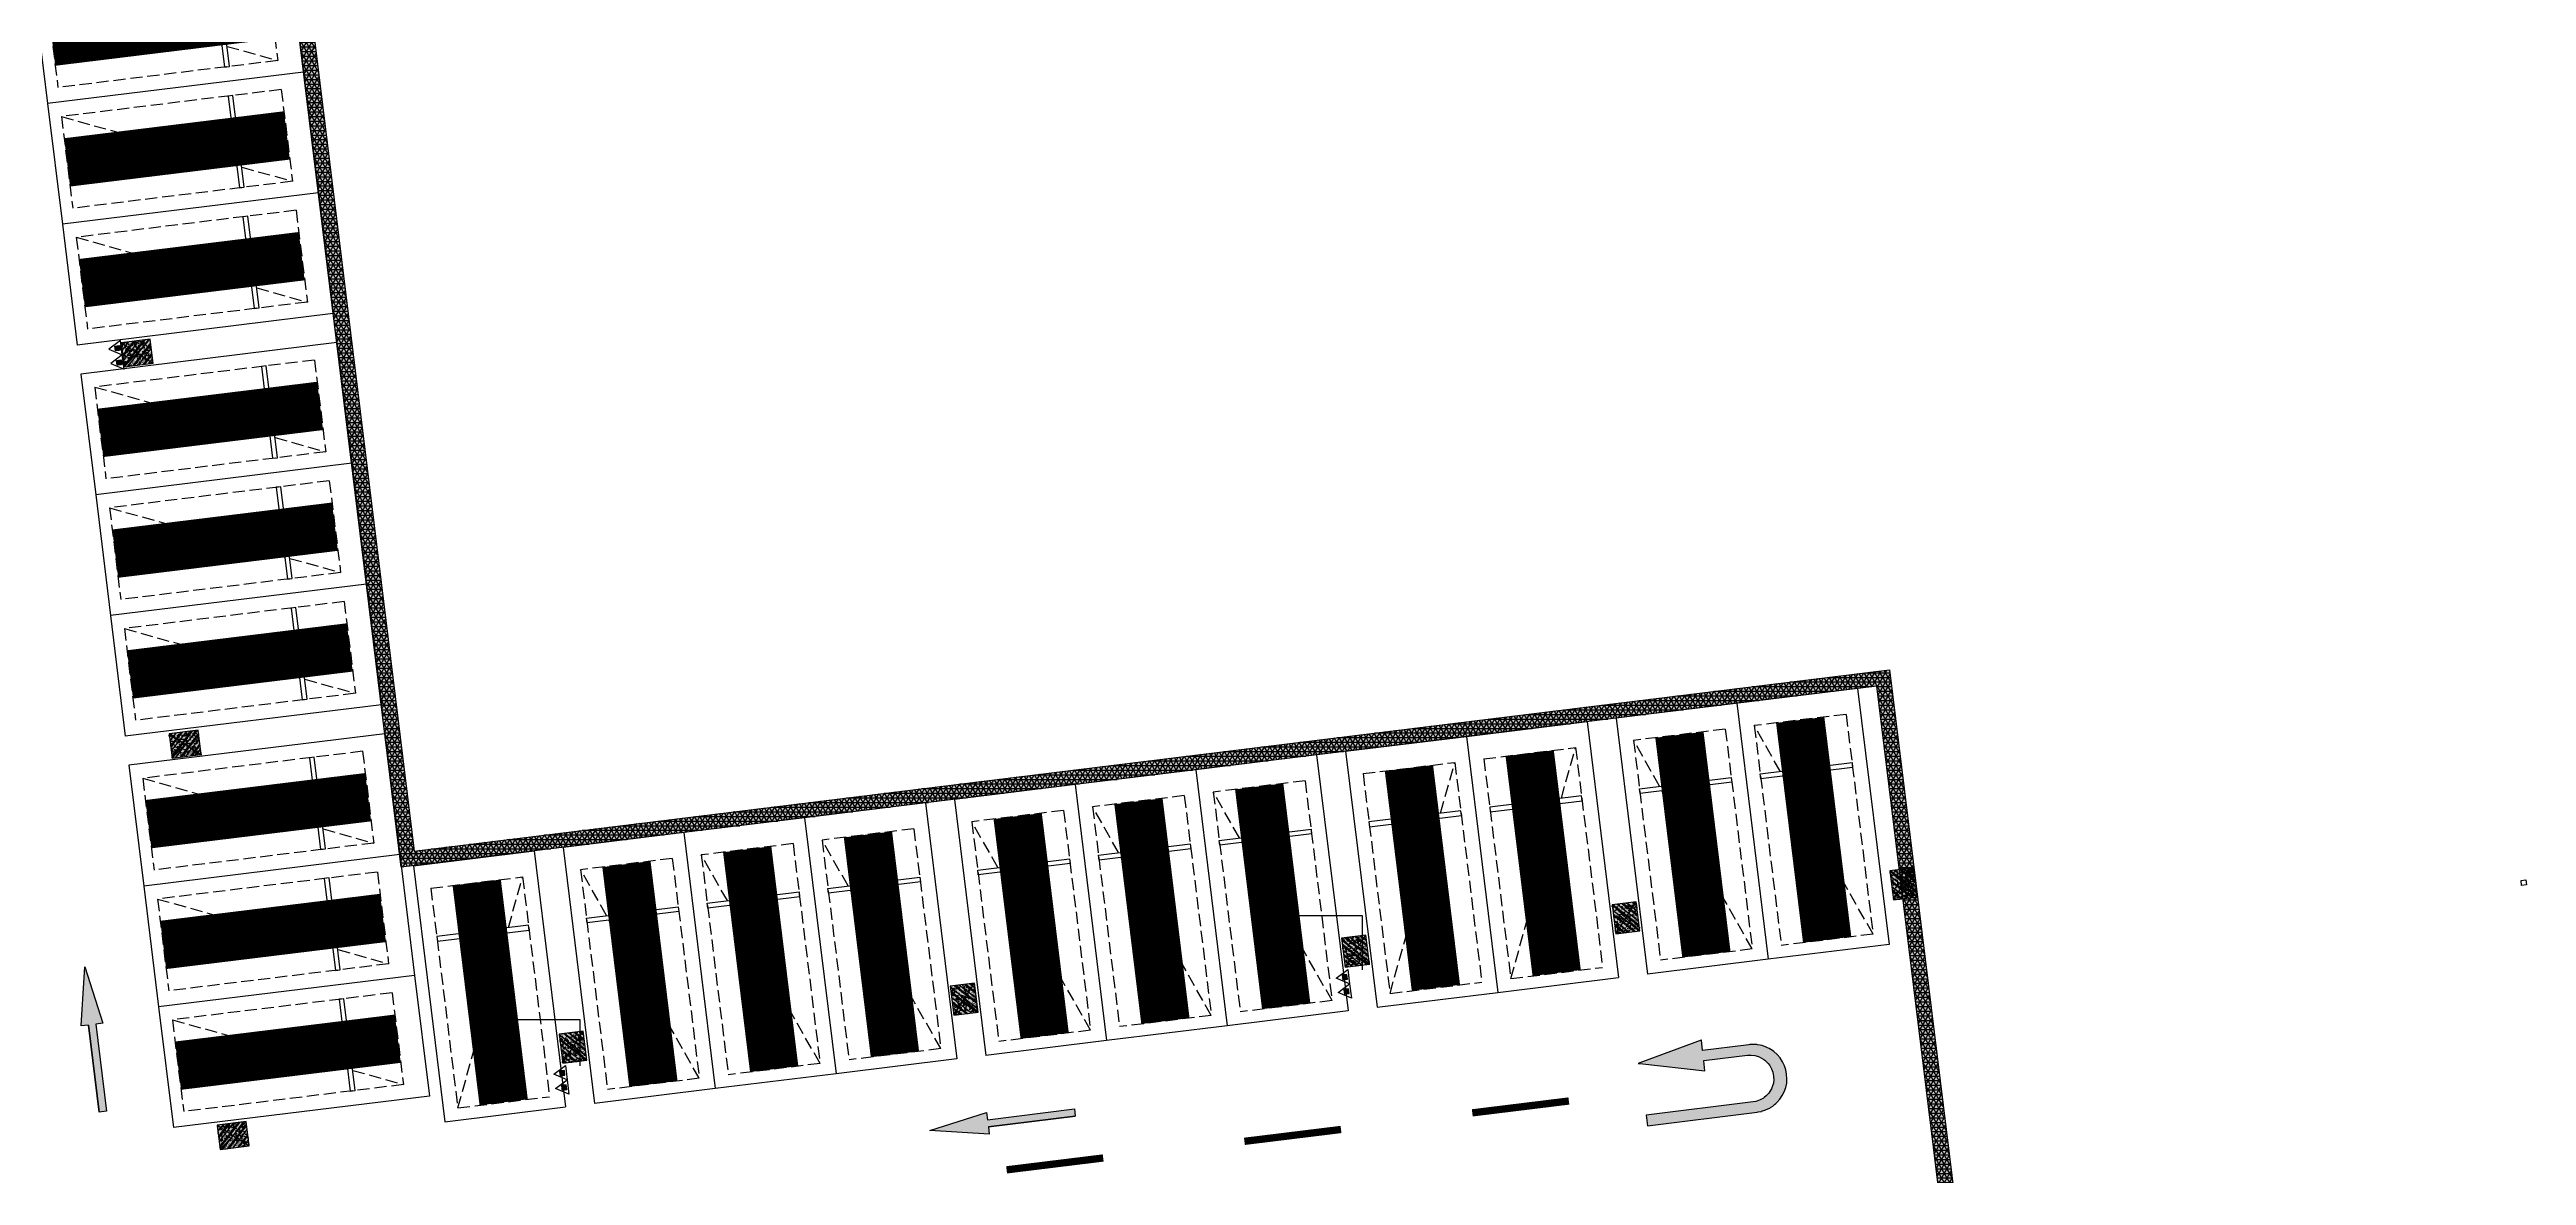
# Model space of a CAD drawing. Extents: x -1338203 to 1886333, y -783476 to 1038610.
# Drawn here: x 831654 to 882551, y 21769 to 44904 of the extents above; entities that cross this region are included whole.
import ezdxf
from ezdxf.enums import TextEntityAlignment as Align

# ---------------------------------------------------------------- set-up
doc = ezdxf.new("R2010")
doc.units = 0
doc.header["$LTSCALE"] = 1000
doc.header["$MEASUREMENT"] = 0
doc.linetypes.add('A-001-平面B2$0$__DASH', pattern=[0.35, 0.25, -0.1])
for name, color, linetype in [('A-001-主楼相对位置参照$0$SURFACE', 6, 'Continuous'), ('A-001-车位参照B1$0$A-001-车位参照B1$0$0A-P-PKNG-CAR(A)', 43, 'Continuous'), ('A-FIRE', 7, 'Continuous'), ('p-a-regular', 5, 'Continuous'), ('S001南区墙柱$0$0S-CW-HATCH', 251, 'Continuous'), ('S001南区墙柱$0$0S-CW-HATCH-UP', 251, 'Continuous'), ('S001南区墙柱$0$0S-F-WALL-HATCH', 251, 'Continuous'), ('S001南区墙柱$0$0S-F-WALL-HATCH-UP', 251, 'Continuous'), ('S001南区墙柱$0$0S-F-WALL-LINE', 202, 'Continuous'), ('S001南区墙柱$0$S001-墙柱B1_1$0$0S-CC-LINE', 52, 'Continuous'), ('S001南区墙柱$0$S001-墙柱B1_1$0$0S-CW-HATCH-UP', 251, 'Continuous'), ('中心线', 42, 'Continuous'), ('地面指向箭头', 7, 'Continuous'), ('负一层消火栓$0$负一层消火栓$0$0P-DIM-FH', 3, 'Continuous'), ('负一层消火栓$0$负一层消火栓$0$0P-EQUIP-FH', 7, 'Continuous')]:
    doc.layers.add(name, color=color, linetype=linetype)
doc.layers.add('S001南区墙柱$0$S001-墙柱B1_1$0$0S-A-TIPS', color=10, linetype='Continuous', plot=False)
doc.styles.add('S001南区墙柱$0$S001-墙柱B1_1$0$AAD-S', font='aad-s.shx', dxfattribs={"width": 0.7, "bigfont": 'aad-hztxt.shx'})

# ---------------------------------------------------------------- blocks, each defined once
blk = doc.blocks.new('S001南区墙柱$0$AAD_BLOCK_20230215093950878')
at = {"layer": 'S001南区墙柱$0$0S-CW-HATCH'}
h = blk.add_hatch(color=256, dxfattribs=at)
h.dxf.hatch_style = 1
h.paths.add_polyline_path([(-300, -250), (300, -250), (300, 250), (-300, 250)])
at = {"layer": 'S001南区墙柱$0$0S-CW-HATCH-UP'}
h = blk.add_hatch(dxfattribs=at)
h.set_pattern_fill('钢筋混凝土', color=256, scale=30, pattern_type=2)
h.set_pattern_definition([(45, (-42203.53, -84001.15), (-106.06602, 106.06602), []), (50, (-42203.53, -84001.15), (215.17805, -18.82564), [22.5, -247.5]), (355, (-42203.53, -84001.15), (-41.6254, 225.65764), [18, -198]), (100.4514, (-42185.6, -84002.72), (173.5528, 206.83186), [19.12206, -210.34263]), (46.1842, (-42203.53, -83941.15), (320.1723, -49.6557), [33.75, -371.25]), (96.6356, (-42176.85, -83945.3), (280.3988, 292.2354), [28.6831, -315.5139]), (351.1842, (-42203.53, -83941.15), (280.3986, 292.2356), [27, -297]), (21, (-42173.53, -83956.15), (179.0721, -120.78567), [22.5, -247.5]), (326, (-42173.53, -83956.15), (72.9946, 217.545), [18, -198]), (71.4514, (-42158.6, -83966.21), (252.0668, 96.75915), [19.12206, -210.34263]), (37.5, (-42203.53, -84001.15), (3.647957, 99.868156), [1.5, -195.6, 1.5, -201, 1.5, -198.75]), (7.5, (-42203.53, -84001.15), (78.92086, 118.32351), [1.5, -114.6, 1.5, -191.1, 1.5, -75.75]), (327.5, (-42270.43, -84001.15), (160.14673, -6.76646), [1.5, -75, 1.5, -234, 1.5, -310.5]), (317.5, (-42300.43, -84001.15), (174.95585, 30.0315), [1.5, -97.5, 1.5, -155.4, 1.5, -220.5])])
h.paths.add_polyline_path([(-300, -250), (300, -250), (300, 250), (-300, 250)])
at = {"layer": 'S001南区墙柱$0$S001-墙柱B1_1$0$0S-CW-HATCH-UP', "transparency": 33554661}
h = blk.add_hatch(dxfattribs=at)
h.set_pattern_fill('钢筋混凝土', color=0, scale=30)
h.set_pattern_definition([(45, (48108.52, -15514.205), (-53.03301, 53.03301), []), (50, (48108.52, -15514.2), (215.17805, -18.82564), [22.5, -247.5]), (355, (48108.52, -15514.2), (-41.6254, 225.6576), [18, -198]), (100.4514, (48126.45, -15515.77), (173.5528, 206.8319), [19.1221, -210.3426]), (46.1842, (48108.52, -15454.2), (320.1723, -49.6557), [33.75, -371.25]), (96.6356, (48135.2, -15458.34), (280.3988, 292.2354), [28.683, -315.514]), (351.1842, (48108.52, -15454.2), (280.3986, 292.2356), [27, -297]), (21, (48138.52, -15469.2), (179.0721, -120.78567), [22.5, -247.5]), (326, (48138.52, -15469.2), (72.9946, 217.545), [18, -198]), (71.4514, (48153.44, -15479.27), (252.0668, 96.75915), [19.1221, -210.3426]), (37.5, (48108.52, -15514.205), (3.64796, 99.86816), [0, -195.6, 0, -201, 0, -198.75]), (7.5, (48108.52, -15514.2), (78.92086, 118.32351), [0, -114.6, 0, -191.1, 0, -75.75]), (327.5, (48041.62, -15514.205), (160.14673, -6.76646), [0, -75, 0, -234, 0, -310.5]), (317.5, (48011.62, -15514.2), (174.95585, 30.0315), [0, -97.5, 0, -155.4, 0, -220.5])])
h.paths.add_polyline_path([(-300, -250), (300, -250), (300, 250), (-300, 250)])
at = {"layer": 'S001南区墙柱$0$S001-墙柱B1_1$0$0S-A-TIPS'}
for p, q in [((-300, 250), (300, -250)), ((300, 250), (-300, -250))]:
    blk.add_line(p, q, dxfattribs=at)
at = {"layer": 'S001南区墙柱$0$S001-墙柱B1_1$0$0S-CC-LINE'}
blk.add_lwpolyline([(-300, -250), (300, -250), (300, 250), (-300, 250)], close=True, dxfattribs=at)
at = {"layer": 'S001南区墙柱$0$S001-墙柱B1_1$0$0S-A-TIPS', "style": 'S001南区墙柱$0$S001-墙柱B1_1$0$AAD-S', "width": 0.7}
blk.add_text('500x600', height=75, dxfattribs=at).set_placement((-45, -187), align=Align.MIDDLE_CENTER)
blk = doc.blocks.new('S001南区墙柱')
at = {"layer": 'S001南区墙柱$0$0S-F-WALL-HATCH'}
h = blk.add_hatch(color=256, dxfattribs=at)
h.dxf.hatch_style = 1
h.paths.add_polyline_path([(70996, 68033), (71294, 68069), (75890, 30648), (106212, 34372), (107919, 20477), (107621, 20440), (105951, 34038), (75629, 30314)])
at = {"layer": 'S001南区墙柱$0$0S-F-WALL-HATCH-UP'}
h = blk.add_hatch(dxfattribs=at)
h.set_pattern_fill('NET3', color=256, scale=30)
h.set_pattern_definition([(0, (0, 0), (0, 95.25), []), (60, (0, 0), (-82.48892, 47.625), []), (120, (0, 0), (-82.48892, -47.625), [])])
h.paths.add_polyline_path([(70996, 68033), (71294, 68069), (75890, 30648), (106212, 34372), (107919, 20477), (107621, 20440), (105951, 34038), (75629, 30314)])
at = {"layer": 'S001南区墙柱$0$0S-F-WALL-LINE', "elevation": 3370}
blk.add_lwpolyline([(70996, 68033), (71294, 68069), (75890, 30648), (106212, 34372), (107919, 20477), (107621, 20440), (105951, 34038), (75629, 30314)], close=True, dxfattribs=at)
for p, rotation in [((70200, 40882, 3370), 7.166417273599052), ((71187, 32842, 3370), 7.166417273599052), ((106501, 29973, 3370), 97.16641727359904), ((100794, 29273, 3370), 97.16641727359904), ((95236, 28590, 3370), 97.16641727359904), ((87196, 27603, 3370), 97.16641727359904), ((79157, 26617, 3370), 97.16641727359904), ((72175, 24802, 3370), 7.166417273599052)]:
    blk.add_blockref('S001南区墙柱$0$AAD_BLOCK_20230215093950878', p, dxfattribs=dict(rotation=rotation))
blk = doc.blocks.new('S001地下一墙柱')
blk.add_blockref('S001南区墙柱', (-3112, -309101, -3370))
blk = doc.blocks.new('负一层消火栓$0$负一层消火栓$0$$TwtSys$00000546')
h = blk.add_hatch()
h.set_pattern_fill('ANSI31', color=256, scale=200, style=0)
h.set_pattern_definition([(45, (-38543.802, -6670.83), (-17.67767, 17.67767), [])])
h.paths.add_polyline_path([(-65, 174), (65, 174), (65, 44), (-65, 44)])
for points in [[(0, 344), (-198, 0), (198, 0)], [(-65, 174), (65, 174), (65, 44), (-65, 44)]]:
    blk.add_lwpolyline(points, close=True)
blk = doc.blocks.new('负一层消火栓')
at = {"layer": '负一层消火栓$0$负一层消火栓$0$0P-DIM-FH'}
for p, q in [((92271, -279782, 900), (90129, -279782, 900)), ((92271, -280896, 900), (92271, -279782, 900)), ((76192, -281920, 1700), (73989, -281920, 1700)), ((76192, -282870, 1700), (76192, -281920, 1700))]:
    blk.add_line(p, q, dxfattribs=at)
at = {"layer": '负一层消火栓$0$负一层消火栓$0$0P-EQUIP-FH'}
for p, xscale, yscale, zscale, rotation in [((66766, -268109, 800), 0.7500000000000001, 0.7500000000000001, 0.7500000000000001, 96.99999638084495), ((66802, -268405, 800), 0.7500000000000001, 0.7500000000000001, 0.7500000000000001, 96.99999638084495), ((91986, -281033, 1700), -0.7500000000000007, 0.7500000000000007, 0.7499999999999999, 97.00281617647812), ((92022, -281329, 1700), -0.7500000000000007, 0.7500000000000007, 0.7499999999999999, 97.00281617647812), ((75906, -283007, 1700), -0.7500000000000007, 0.7500000000000007, 0.7499999999999999, 97.00281617647812), ((75943, -283302, 1700), -0.7500000000000007, 0.7500000000000007, 0.7499999999999999, 97.00281617647812)]:
    blk.add_blockref('负一层消火栓$0$负一层消火栓$0$$TwtSys$00000546', p, dxfattribs=dict(at, xscale=xscale, yscale=yscale, zscale=zscale, rotation=rotation))
blk = doc.blocks.new('JTDT')
at = {"layer": 'A-FIRE'}
h = blk.add_hatch(color=251, dxfattribs=at)
h.dxf.hatch_style = 1
h.paths.add_polyline_path([(189165, 82916), (189162, 82988), (189159, 82988), (189147, 83060), (189144, 83075), (189126, 83123), (189114, 83162), (189105, 83180), (189081, 83230), (189072, 83245), (189057, 83269), (189036, 83299), (189024, 83317), (189021, 83320), (189021, 83323), (188961, 83389), (188893, 83449), (188818, 83500), (188734, 83542), (188650, 83571), (188561, 83586), (188468, 83592), (188378, 83586), (188288, 83571), (188202, 83542), (188118, 83500), (188043, 83449), (187974, 83389), (187915, 83323), (187915, 83320), (187912, 83317), (187900, 83299), (187882, 83269), (187864, 83245), (187858, 83230), (187831, 83180), (187822, 83162), (187810, 83123), (187795, 83075), (187789, 83060), (187777, 82988), (187771, 82916), (187771, 82895), (187771, 82839), (187771, 81938), (187559, 81938), (187559, 81935), (187867, 80625), (187876, 80592), (187882, 80625), (188190, 81935), (187983, 81935), (187983, 81938), (187983, 82839), (187986, 82895), (187989, 82916), (188007, 82988), (188037, 83060), (188046, 83075), (188076, 83123), (188109, 83162), (188124, 83180), (188184, 83230), (188205, 83245), (188247, 83269), (188318, 83299), (188390, 83317), (188441, 83320), (188468, 83323), (188492, 83320), (188543, 83317), (188615, 83299), (188686, 83269), (188728, 83245), (188749, 83230), (188809, 83180), (188824, 83162), (188857, 83123), (188887, 83075), (188896, 83060), (188926, 82988), (188944, 82916), (188947, 82895), (188949, 82839), (188949, 80625), (189168, 80625), (189168, 82839), (189168, 82895)])
at = {"layer": '地面指向箭头', "color": 251, "linetype": 'Continuous'}
blk.add_lwpolyline([(189165, 82916), (189162, 82988), (189159, 82988), (189147, 83060), (189144, 83075), (189126, 83123), (189114, 83162), (189105, 83180), (189081, 83230), (189072, 83245), (189057, 83269), (189036, 83299), (189024, 83317), (189021, 83320), (189021, 83323), (188961, 83389), (188893, 83449), (188818, 83500), (188734, 83542), (188650, 83571), (188561, 83586), (188468, 83592), (188378, 83586), (188288, 83571), (188202, 83542), (188118, 83500), (188043, 83449), (187974, 83389), (187915, 83323), (187915, 83320), (187912, 83317), (187900, 83299), (187882, 83269), (187864, 83245), (187858, 83230), (187831, 83180), (187822, 83162), (187810, 83123), (187795, 83075), (187789, 83060), (187777, 82988), (187771, 82916), (187771, 82895), (187771, 82839), (187771, 81938), (187559, 81938), (187559, 81935), (187867, 80625), (187876, 80592), (187882, 80625), (188190, 81935), (187983, 81935), (187983, 81938), (187983, 82839), (187986, 82895), (187989, 82916), (188007, 82988), (188037, 83060), (188046, 83075), (188076, 83123), (188109, 83162), (188124, 83180), (188184, 83230), (188205, 83245), (188247, 83269), (188318, 83299), (188390, 83317), (188441, 83320), (188468, 83323), (188492, 83320), (188543, 83317), (188615, 83299), (188686, 83269), (188728, 83245), (188749, 83230), (188809, 83180), (188824, 83162), (188857, 83123), (188887, 83075), (188896, 83060), (188926, 82988), (188944, 82916), (188947, 82895), (188949, 82839), (188949, 80625), (189168, 80625), (189168, 82839), (189168, 82895), (189165, 82916)], dxfattribs=at)
blk = doc.blocks.new('直行')
at = {"layer": '地面指向箭头'}
blk.add_hatch(color=251, dxfattribs=at).paths.add_polyline_path([(-29241, 4059962), (-29466, 4058762), (-29316, 4058762), (-29316, 4056961), (-29166, 4056961), (-29166, 4058762), (-29016, 4058762)])
at = {"layer": '地面指向箭头', "color": 251}
blk.add_lwpolyline([(-29316, 4058762), (-29316, 4056961), (-29316, 4058762), (-29316, 4058762), (-29466, 4058762), (-29241, 4059962), (-29016, 4058762), (-29166, 4058762), (-29166, 4056961), (-29316, 4056961), (-29316, 4056961)], dxfattribs=at)
blk = doc.blocks.new('A$C9cb663f1')
at = {"layer": '中心线', "color": 251, "const_width": 150}
for points in [[(448243, -338706), (450228, -338462)], [(443561, -339291), (445546, -339047)], [(438674, -339877), (440659, -339633)]]:
    blk.add_lwpolyline(points, dxfattribs=at)
at = {"layer": '地面指向箭头', "color": 251}
for name, p, rotation in [('直行', (944127, -4361762), 7.00830464707948), ('JTDT', (348765, -161037), 276.9999963989623), ('直行', (4462387, 191214), 97.09216386480834)]:
    blk.add_blockref(name, p, dxfattribs=dict(at, rotation=rotation))
blk = doc.blocks.new('A-001-车位参照B1$0$A-001-车位参照B1$0$A-001-车位参照B1$0$ddd')
for p, q in [((0, 2500), (5300, 2500)), ((0, 2500), (0, 0)), ((5300, 2500), (5300, 0)), ((0, 0), (5300, 0))]:
    blk.add_line(p, q)
at = {"linetype": 'A-001-平面B2$0$__DASH'}
for p, q in [((500, 2200), (500, 300)), ((500, 2200), (5050, 2200)), ((5050, 2200), (5050, 300)), ((500, 300), (5050, 300))]:
    blk.add_line(p, q, dxfattribs=at)
blk.add_lwpolyline([(5050, 2200), (500, 300)], dxfattribs=at)
blk.add_lwpolyline([(1500, 300), (1500, 2200), (1600, 2200), (1600, 300)], close=True)
at = {"layer": 'p-a-regular', "ltscale": 0.002, "const_width": 1000}
blk.add_lwpolyline([(500, 1250), (5050, 1250)], dxfattribs=at)
blk = doc.blocks.new('A-001-主楼相对位置参照')
at = {"layer": 'A-001-主楼相对位置参照$0$SURFACE', "ltscale": 0.5, "elevation": 83050}
blk.add_lwpolyline([(116087, -279159), (116074, -279060), (116174, -279048), (116186, -279147)], close=True, dxfattribs=at)
blk.add_lwpolyline([(116087, -279159), (116074, -279060), (116174, -279048), (116186, -279147)], close=True, dxfattribs=at)

msp = doc.modelspace()

# ---------------------------------------------------------------- block references
at = {"ltscale": 0.002}
for name, p in [('S001地下一墙柱', (766365.4, 306889.1)), ('A-001-主楼相对位置参照', (766365.4, 306889.1)), ('负一层消火栓', (766365.4, 306889.1)), ('A$C9cb663f1', (412646.2, 361761.3))]:
    msp.add_blockref(name, p, dxfattribs=at)
at = {"layer": 'A-001-车位参照B1$0$A-001-车位参照B1$0$0A-P-PKNG-CAR(A)', "linetype": 'Continuous', "xscale": -1}
for p, rotation in [((836874.9, 44441.6), 7.0010600372928), ((837179.7, 41960.2), 7.0010600372928), ((837484.4, 39478.8), 7.0010600372928), ((837862.6, 36402), 7.0010600372928), ((838167.3, 33920.6), 7.0010600372928), ((838472.1, 31439.3), 7.0010600372928), ((863248.8, 31094.4), 97.0014062686965), ((838849.9, 28362.4), 7.0010600372928), ((860767.4, 30789.7), 97.0014062686965), ((839154.6, 25881), 7.0010600372928), ((841611.4, 28437.1), 97.00140626869307), ((839459.3, 23399.7), 7.0010600372928)]:
    msp.add_blockref('A-001-车位参照B1$0$A-001-车位参照B1$0$A-001-车位参照B1$0$ddd', p, dxfattribs=dict(at, rotation=rotation))
at = {"layer": 'A-001-车位参照B1$0$A-001-车位参照B1$0$0A-P-PKNG-CAR(A)', "linetype": 'Continuous'}
for p, rotation in [((866325.6, 31472.3), 277.0014062885989), ((863844.3, 31167.6), 277.0014062885989), ((852727.8, 29802.4), 277.0014062886033), ((855209.2, 30107.1), 277.0014062886033), ((850246.4, 29497.6), 277.0014062886033), ((844688.2, 28815), 277.0014062886033), ((847169.6, 29119.7), 277.0014062886033), ((842206.8, 28510.3), 277.0014062886033)]:
    msp.add_blockref('A-001-车位参照B1$0$A-001-车位参照B1$0$A-001-车位参照B1$0$ddd', p, dxfattribs=dict(at, rotation=rotation))

doc.saveas('drawing.dxf')
